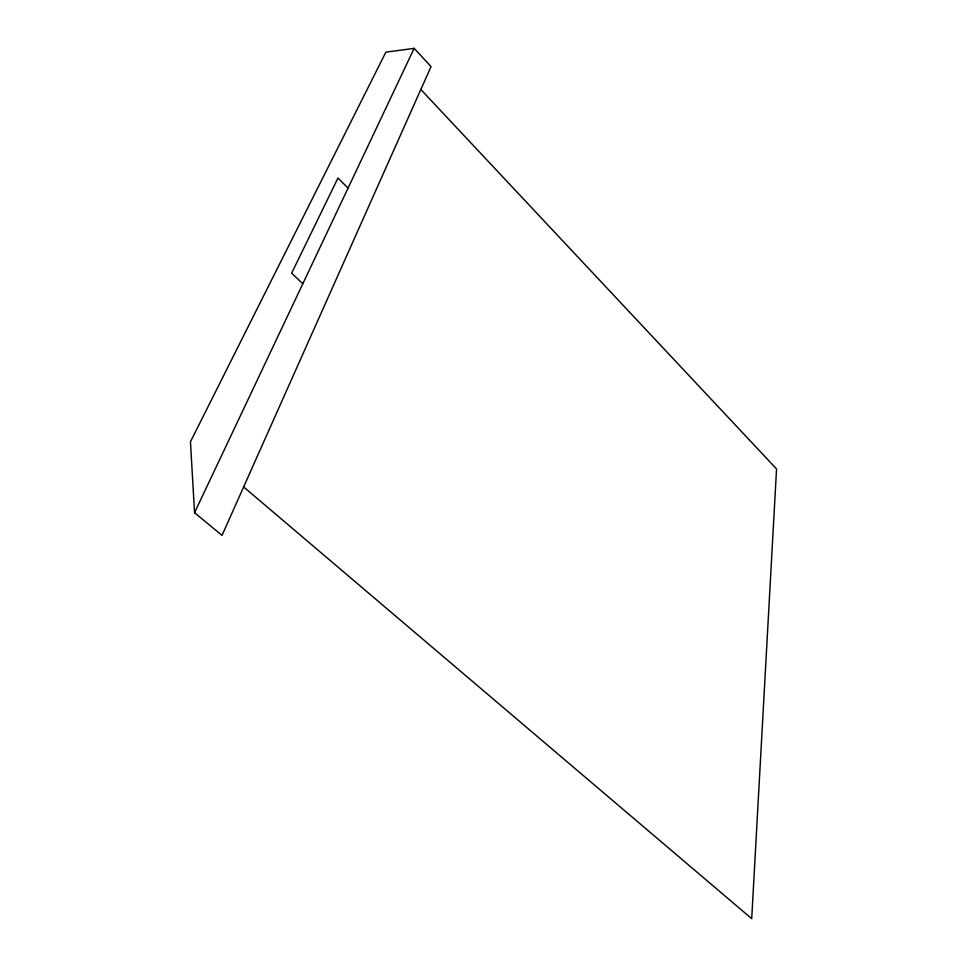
<?xml version="1.0" encoding="UTF-8"?>
<svg xmlns="http://www.w3.org/2000/svg" width="967" height="967" viewBox="0 0 967 967"><rect width="100%" height="100%" fill="white"/><g stroke="black" fill="none" stroke-linecap="round" stroke-linejoin="round"><path stroke-width="1.45" d="M194.548 512.691L414.154 48.35L431.04 66.59L222.035 535.38L194.548 512.691L190.451 441.762L385.845 52.17L414.154 48.35M243.636 486.933L751.71 918.65L776.549 468.959L420.826 89.484M302.816 283.754L291.635 273.178L337.979 178.025L348.06 188.094"/></g></svg>
